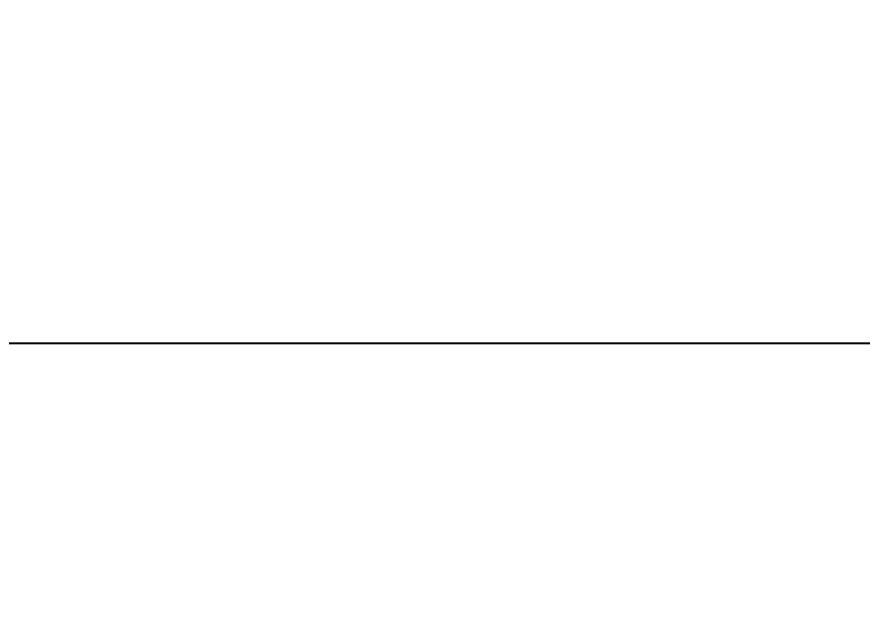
# Model space of a CAD drawing. Header units: inches. Extents: x 22 to 382261, y 22 to 371281.
# Drawn here: x 107242 to 108564, y 218334 to 219252 of the extents above; entities that cross this region are included whole.
import ezdxf

# ---------------------------------------------------------------- set-up
doc = ezdxf.new("R2010")
doc.units = ezdxf.units.IN
doc.header["$MEASUREMENT"] = 0
doc.layers.add('A-ANNO-DIMS', color=211, linetype='Continuous', lineweight=9)
doc.styles.add('Arial_B', font='arialbd.ttf', dxfattribs={"height": 350.793651})
doc.dimstyles.new('2', dxfattribs={"dimscale": 304.8, "dimtxt": 346.888196, "dimasz": 0.221354, "dimexe": 1.338583, "dimexo": 0.0625, "dimgap": 0.278871, "dimtad": 1, "dimdec": 0, "dimzin": 0, "dimdsep": 46, "dimtxsty": 'Arial_B', "dimblk1": 'OBLIQUE', "dimblk2": 'OBLIQUE', "dimsah": 1, "dimcen": 0.09, "dimdle": 0.557743, "dimazin": 0, "dimtfac": 1, "dimtdec": 4, "dimtix": 1, "dimtmove": 0, "dimatfit": 3, "dimfxl": 0.557743, "dimfxlon": 1, "dimtvp": 1, "dimtolj": 1, "dimtzin": 0, "dimarcsym": 2})
doc.dimstyles.new('2_1', dxfattribs={"dimscale": 304.8, "dimtxt": 204.05188, "dimasz": 0.130208, "dimexe": 0.787402, "dimexo": 0.0625, "dimgap": 0.164042, "dimtad": 1, "dimdec": 0, "dimzin": 0, "dimdsep": 46, "dimtxsty": 'Arial_B', "dimblk1": 'OBLIQUE', "dimblk2": 'OBLIQUE', "dimsah": 1, "dimcen": 0.09, "dimdle": 0.328084, "dimazin": 0, "dimtfac": 1, "dimtdec": 4, "dimtix": 1, "dimtmove": 1, "dimatfit": 3, "dimfxl": 0.328084, "dimfxlon": 1, "dimtvp": 1, "dimtolj": 1, "dimtzin": 0, "dimarcsym": 2})

# ---------------------------------------------------------------- blocks, each defined once
blk = doc.blocks.new('_Oblique')
at = {"color": 0, "linetype": 'ByBlock', "lineweight": -2}
blk.add_line((-0.5, -0.5), (0.5, 0.5), dxfattribs=at)
blk = doc.blocks.new('*D4426')
at = {"layer": 'A-ANNO-DIMS', "color": 0, "lineweight": -2, "transparency": 16777216}
for p, q in [((108624.7, 218822.9), (108624.7, 218501.9)), ((108854.7, 218822.9), (108854.7, 218501.9)), ((108524.7, 218741.9), (108954.7, 218741.9))]:
    blk.add_line(p, q, dxfattribs=at)
at = {"layer": 'Defpoints', "color": 0, "transparency": 16777216}
for p in [(108624.7, 218841.9), (108854.7, 218841.9), (108854.7, 218741.9)]:
    blk.add_point(p, dxfattribs=at)
at = {"layer": 'A-ANNO-DIMS', "color": 0, "lineweight": -2, "transparency": 16777216, "xscale": 39.68749999999999, "yscale": 39.68749999999999, "zscale": 39.68749999999999, "rotation": 180}
blk.add_blockref('_Oblique', (108624.7, 218741.9), dxfattribs=at)
at = {"layer": 'A-ANNO-DIMS', "color": 0, "lineweight": -2, "transparency": 16777216, "xscale": 39.68749999999999, "yscale": 39.68749999999999, "zscale": 39.68749999999999}
blk.add_blockref('_Oblique', (108854.7, 218741.9), dxfattribs=at)
at = {"layer": 'A-ANNO-DIMS', "color": 0, "transparency": 16777216, "insert": (108108.4, 219658.1), "char_height": 350.79, "width": 559.685, "attachment_point": 1, "line_spacing_factor": 0.941778, "style": 'Arial_B'}
blk.add_mtext('\\A1;230', dxfattribs=at)
blk = doc.blocks.new('*D4429')
at = {"layer": 'A-ANNO-DIMS', "color": 0, "lineweight": -2, "transparency": 16777216}
for p, q in [((101414.7, 218822.9), (101414.7, 218333.9)), ((108624.7, 218822.9), (108624.7, 218333.9)), ((101244.7, 218741.9), (108794.7, 218741.9))]:
    blk.add_line(p, q, dxfattribs=at)
at = {"layer": 'Defpoints', "color": 0, "transparency": 16777216}
for p in [(101414.7, 218841.9), (108624.7, 218841.9), (108624.7, 218741.9)]:
    blk.add_point(p, dxfattribs=at)
at = {"layer": 'A-ANNO-DIMS', "color": 0, "lineweight": -2, "transparency": 16777216, "xscale": 67.46874999999999, "yscale": 67.46874999999999, "zscale": 67.46874999999999, "rotation": 180}
blk.add_blockref('_Oblique', (101414.7, 218741.9), dxfattribs=at)
at = {"layer": 'A-ANNO-DIMS', "color": 0, "lineweight": -2, "transparency": 16777216, "xscale": 67.46874999999999, "yscale": 67.46874999999999, "zscale": 67.46874999999999}
blk.add_blockref('_Oblique', (108624.7, 218741.9), dxfattribs=at)
at = {"layer": 'A-ANNO-DIMS', "color": 0, "transparency": 16777216, "insert": (105019.7, 219006), "char_height": 350.79, "width": 746.247, "attachment_point": 5, "style": 'Arial_B'}
blk.add_mtext('\\A1;7210', dxfattribs=at)

msp = doc.modelspace()

# ---------------------------------------------------------------- dimensions: what is measured, and where the dimension line sits
at = {"layer": 'A-ANNO-DIMS'}
dim = msp.add_linear_dim(base=(108854.7, 218741.9), p1=(108624.7, 218841.9), p2=(108854.7, 218841.9), dimstyle='2_1', override={"dimpost": '<>', "dimfxl": 230}, dxfattribs=at)
dim.commit()
dim.dimension.update_dxf_attribs({"geometry": '*D4426', "text_midpoint": (108388.3, 219140.4), "dimtype": 160})
dim = msp.add_linear_dim(base=(108624.7, 218741.9), p1=(101414.7, 218841.9), p2=(108624.7, 218841.9), dimstyle='2', override={"dimpost": '<>', "dimfxl": 7210}, dxfattribs=at)
dim.commit()
dim.dimension.update_dxf_attribs({"geometry": '*D4429', "text_midpoint": (105019.7, 219006)})

doc.saveas('drawing.dxf')
